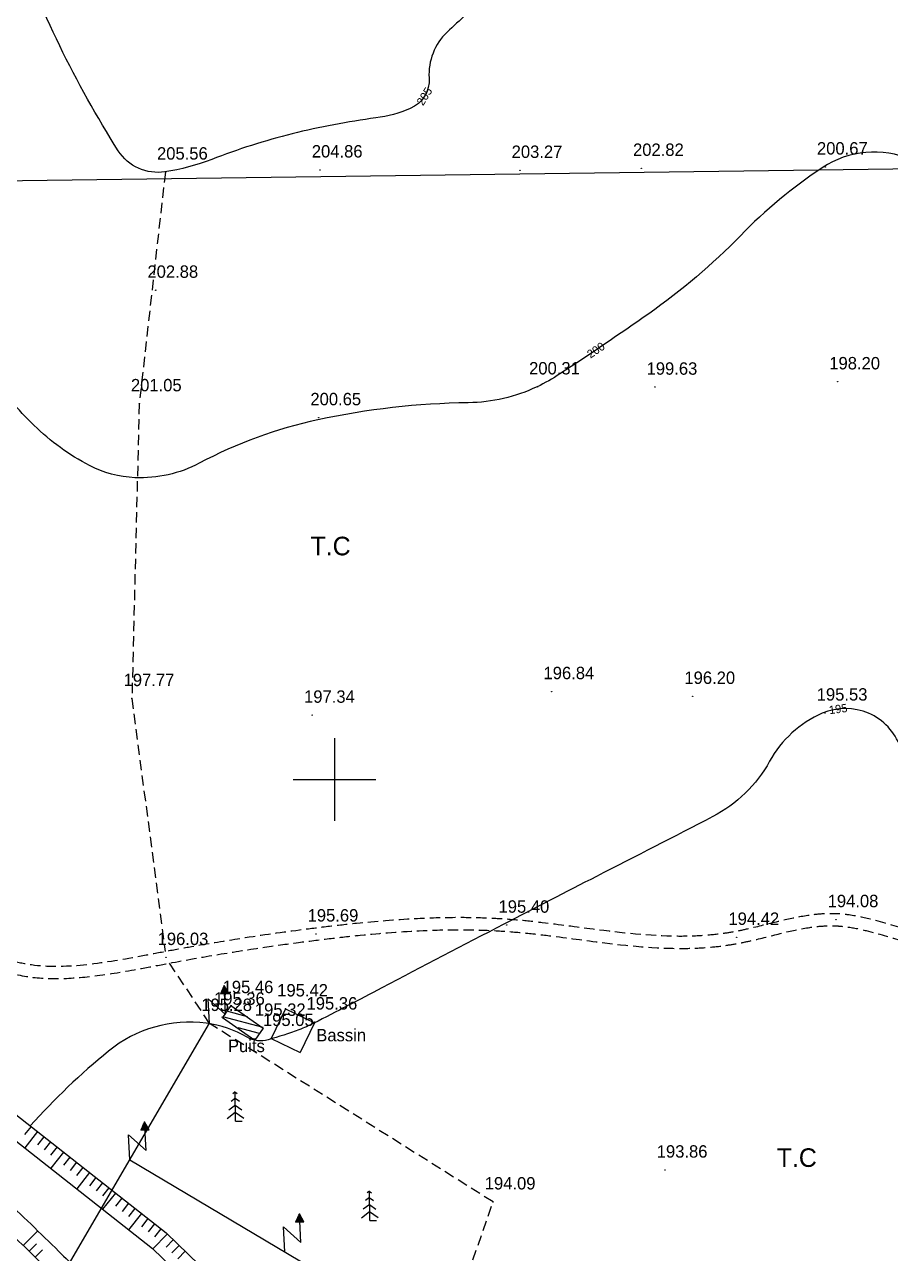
# Model space of a CAD drawing. Extents: x -83928 to -81707, y 15464 to 18601.
# Drawn here: x -83675 to -83465.5, y 17885.3 to 18182.6 of the extents above; entities that cross this region are included whole.
import ezdxf
from ezdxf.enums import TextEntityAlignment as Align

# ---------------------------------------------------------------- set-up
doc = ezdxf.new("R2010")
doc.units = 0
doc.header["$MEASUREMENT"] = 0
doc.linetypes.add('ACAD_ISO03W100', pattern=[30, 12, -18])
doc.linetypes.add('INTERROMPU', pattern=[0.75, 0.5, -0.25])
doc.layers.add('ACCE', color=4, linetype='INTERROMPU', lineweight=25)
for name, color, linetype in [('ALT', 7, 'Continuous'), ('Carroyage 1', 7, 'Continuous'), ('CNiv_1', 1, 'Continuous'), ('CONST', 7, 'Continuous'), ('CORDONNE', 6, 'Continuous'), ('Cotation CN', 6, 'Continuous'), ('ECOULEMENT', 160, 'ACAD_ISO03W100'), ('electric', 50, 'Continuous'), ('LIMITE', 40, 'INTERROMPU'), ('POINTS', 3, 'Continuous'), ('Talus', 5, 'Continuous'), ('TITRE', 1, 'Continuous'), ('USL', 2, 'Continuous')]:
    doc.layers.add(name, color=color, linetype=linetype)

# ---------------------------------------------------------------- blocks, each defined once
blk = doc.blocks.new('CotaCNiv')
at = {"invisible_edges": 15}
blk.add_3dface([(-0.5, -0.5), (0.5, -0.5), (0.5, 0.5), (-0.5, 0.5)], dxfattribs=at)
blk.add_3dface([(-0.5, -0.5), (0.5, -0.5), (0.5, 0.5), (-0.5, 0.5)], dxfattribs=at)
blk.add_attdef('ALTCNIV', text='', height=0.4).set_placement((0, 0), align=Align.MIDDLE)
blk = doc.blocks.new('T10')
at = {"layer": 'USL'}
for p, q in [((0.02, 3.53), (-0.26, 3.33)), ((-0.02, 3.53), (0.26, 3.33)), ((0, 0), (0, 3.5)), ((0.02, 1.94), (-0.77, 1.36)), ((0.02, 2.78), (-0.5, 2.4)), ((-0.02, 2.78), (0.5, 2.4)), ((-0.02, 1.94), (0.77, 1.36)), ((-1, 0.34), (-0.02, 1.1)), ((-0.02, 1.1), (1.01, 0.34)), ((0, 0), (0.83, 0))]:
    blk.add_line(p, q, dxfattribs=at)
blk = doc.blocks.new('*X2')
for p, q in [((6.42, 7.34), (6.53, 7.45)), ((6.45, 7.41), (6.52, 7.47)), ((6.49, 7.48), (6.5, 7.49)), ((6.01, 6.5), (6.67, 7.16)), ((6.03, 6.56), (6.66, 7.19)), ((6.04, 6.5), (6.68, 7.14)), ((6.07, 6.63), (6.64, 7.21)), ((6.08, 6.5), (6.69, 7.12)), ((6.1, 6.7), (6.63, 7.23)), ((6.11, 6.5), (6.7, 7.09)), ((6.14, 6.77), (6.62, 7.26)), ((6.15, 6.5), (6.72, 7.07)), ((6.17, 6.84), (6.61, 7.28)), ((6.18, 6.5), (6.73, 7.05)), ((6.21, 6.91), (6.6, 7.3)), ((6.22, 6.5), (6.74, 7.02)), ((6.24, 6.98), (6.59, 7.33)), ((6.25, 6.5), (6.75, 7)), ((6.28, 7.06), (6.57, 7.35)), ((6.29, 6.5), (6.76, 6.97)), ((6.31, 7.13), (6.56, 7.38)), ((6.32, 6.5), (6.77, 6.95)), ((6.35, 7.2), (6.55, 7.4)), ((6.36, 6.5), (6.79, 6.93)), ((6.38, 7.27), (6.54, 7.42)), ((6.39, 6.5), (6.8, 6.9)), ((6.43, 6.5), (6.81, 6.88)), ((6.46, 6.5), (6.82, 6.86)), ((6.5, 6.5), (6.83, 6.83)), ((6.54, 6.5), (6.85, 6.81)), ((6.57, 6.5), (6.86, 6.79)), ((6.61, 6.5), (6.87, 6.76)), ((6.64, 6.5), (6.88, 6.74)), ((6.68, 6.5), (6.89, 6.72)), ((6.71, 6.5), (6.9, 6.69)), ((6.75, 6.5), (6.92, 6.67)), ((6.78, 6.5), (6.93, 6.64)), ((6.82, 6.5), (6.94, 6.62)), ((6.85, 6.5), (6.95, 6.6)), ((6.89, 6.5), (6.96, 6.57)), ((6.92, 6.5), (6.97, 6.55)), ((6.96, 6.5), (6.99, 6.53)), ((6.99, 6.5), (7, 6.5))]:
    blk.add_line(p, q)

msp = doc.modelspace()

# ---------------------------------------------------------------- hatches: boundary and pattern name
at = {"layer": 'CONST', "linetype": 'ByBlock', "extrusion": (0.000932032, -0.005533, 0.999984)}
h = msp.add_hatch(dxfattribs=at)
h.set_pattern_fill('ANSI31', color=256, scale=0.5, angle=120.0032, style=0)
h.set_pattern_definition([(165.003209, (0.7707, 5.1954), (-0.41078935, -1.53343026), [])])
h.paths.add_polyline_path([(-83625.21, 17945.73), (-83617.4, 17940.24), (-83619.41, 17937.38), (-83627.22, 17942.87)])

# ---------------------------------------------------------------- linework, layer by layer
at = {"linetype": 'ByBlock', "extrusion": (0.000932032, -0.005533, 0.999984), "elevation": 32.6}
msp.add_lwpolyline([(-83640.91, 17957.33), (-83640.93, 17957.37)], dxfattribs=at)
at = {"layer": 'ACCE', "linetype": 'INTERROMPU', "ltscale": 5}
for points, knots in [([(-83779.97, 18202.04, 214.12), (-83776.95, 18192.56, 214), (-83773.92, 18183.06, 213.87), (-83770.5, 18170.06, 213.7), (-83769.68, 18166.66, 213.66), (-83768.14, 18159.6, 213.57), (-83767.44, 18155.93, 213.53), (-83766.51, 18149.9, 213.45), (-83766.2, 18147.55, 213.42), (-83765.44, 18140.57, 213.33), (-83765.15, 18135.94, 213.28), (-83764.76, 18128.13, 213.18), (-83764.62, 18124.94, 213.14), (-83764.34, 18119.39, 213.08), (-83764.2, 18117.04, 213.05), (-83763.85, 18112.33, 212.99), (-83763.65, 18109.99, 212.96), (-83762.98, 18102.96, 212.87), (-83762.42, 18098.27, 212.82), (-83761.31, 18090.12, 212.71), (-83760.79, 18086.66, 212.67), (-83759.11, 18076.22, 212.54), (-83757.85, 18069.18, 212.45), (-83754.61, 18055.44, 212.28), (-83752.63, 18048.72, 212.19), (-83748.81, 18039.23, 212.06), (-83747.41, 18036.17, 212.02), (-83744.81, 18031.34, 211.95), (-83743.73, 18029.5, 211.93), (-83741.41, 18025.9, 211.88), (-83740.18, 18024.14, 211.85), (-83736.32, 18018.97, 211.78), (-83733.52, 18015.65, 211.73), (-83724.75, 18005.96, 211.59), (-83718.38, 17999.76, 211.49), (-83710.09, 17991.05, 211.36), (-83708.05, 17988.85, 211.33), (-83704.49, 17984.83, 211.27), (-83702.96, 17983.04, 211.24), (-83700.46, 17979.96, 211.2), (-83699.48, 17978.7, 211.18), (-83697.64, 17976.25, 211.14), (-83696.78, 17975.06, 211.13), (-83694.35, 17971.57, 211.08), (-83692.85, 17969.24, 211.04), (-83689.79, 17964.9, 210.98), (-83688.23, 17962.89, 210.95), (-83685.92, 17960.62, 210.92), (-83685.28, 17960.06, 210.91), (-83683.94, 17959.03, 210.89), (-83683.24, 17958.57, 210.89), (-83681.07, 17957.31, 210.86), (-83679.51, 17956.66, 210.85), (-83676.18, 17955.65, 210.83), (-83674.41, 17955.31, 210.82), (-83668.63, 17954.63, 210.79), (-83664.32, 17954.77, 210.78), (-83655.42, 17955.73, 210.76), (-83650.83, 17956.53, 210.76), (-83644.31, 17957.76, 210.75), (-83642.31, 17958.15, 210.75), (-83638.4, 17958.88, 210.75), (-83636.47, 17959.23, 210.75), (-83630.78, 17960.25, 210.74), (-83627.09, 17960.87, 210.74), (-83618.39, 17962.24, 210.73), (-83613.43, 17962.96, 210.72), (-83606.16, 17963.9, 210.71), (-83603.89, 17964.19, 210.7), (-83599.3, 17964.73, 210.7), (-83596.99, 17964.99, 210.69), (-83590.02, 17965.7, 210.68), (-83585.32, 17966.09, 210.67), (-83577.11, 17966.52, 210.65), (-83573.62, 17966.63, 210.64), (-83567.47, 17966.64, 210.62), (-83564.82, 17966.59, 210.61), (-83560.09, 17966.37, 210.59), (-83558.01, 17966.23, 210.59), (-83553.86, 17965.87, 210.57), (-83551.79, 17965.65, 210.56), (-83545.61, 17964.93, 210.53), (-83541.51, 17964.36, 210.51), (-83530.57, 17962.94, 210.46), (-83523.78, 17962.17, 210.43), (-83515.09, 17962.1, 210.4), (-83513.14, 17962.15, 210.4), (-83509.5, 17962.37, 210.39), (-83507.81, 17962.54, 210.38), (-83504.94, 17962.92, 210.38), (-83503.76, 17963.11, 210.38), (-83501.38, 17963.57, 210.38), (-83500.19, 17963.84, 210.37), (-83496.59, 17964.69, 210.37), (-83494.16, 17965.33, 210.37), (-83489.67, 17966.39, 210.37), (-83487.61, 17966.83, 210.37), (-83484.19, 17967.34, 210.37), (-83482.85, 17967.49, 210.36), (-83480.5, 17967.6, 210.36), (-83479.5, 17967.61, 210.36), (-83477.5, 17967.52, 210.35), (-83476.51, 17967.42, 210.34), (-83473.55, 17967, 210.33), (-83471.61, 17966.57, 210.32), (-83466.69, 17965.3, 210.29), (-83463.75, 17964.36, 210.27), (-83459.76, 17963.28, 210.24), (-83458.7, 17963.01, 210.23), (-83455.53, 17962.31, 210.22), (-83453.4, 17961.97, 210.21), (-83449.11, 17961.49, 210.19), (-83446.94, 17961.35, 210.18), (-83440.41, 17961.14, 210.16), (-83436, 17961.28, 210.14), (-83427.14, 17961.61, 210.12), (-83422.68, 17961.8, 210.11), (-83415.39, 17961.71, 210.08), (-83412.57, 17961.57, 210.07), (-83406.95, 17961.21, 210.05), (-83404.15, 17961, 210.04), (-83399.19, 17960.68, 210.02), (-83397.03, 17960.56, 210.01), (-83392.98, 17960.43, 210), (-83391.1, 17960.41, 209.99), (-83387.3, 17960.47, 209.98), (-83385.37, 17960.56, 209.98), (-83379.54, 17960.92, 209.96), (-83375.58, 17961.31, 209.95), (-83365.42, 17962.35, 209.93), (-83359.2, 17963.03, 209.92), (-83348.15, 17963.4, 209.89), (-83343.26, 17963.25, 209.88), (-83336.05, 17962.04, 209.84), (-83333.57, 17961.43, 209.82), (-83329.35, 17959.93, 209.79), (-83327.58, 17959.13, 209.78), (-83324.17, 17957.23, 209.74), (-83322.54, 17956.13, 209.73), (-83317.15, 17951.95, 209.66), (-83313.7, 17948.3, 209.6), (-83309.06, 17942.74, 209.52), (-83307.73, 17941.06, 209.5), (-83306.42, 17939.37, 209.47)], [0.377269, 0.377269, 0.377269, 0.377269, 29.99808, 29.99808, 40.439033, 40.439033, 51.573495, 51.573495, 58.653463, 58.653463, 72.467049, 72.467049, 82.03785, 82.03785, 89.167983, 89.167983, 96.298116, 96.298116, 110.558383, 110.558383, 121.037151, 121.037151, 141.994686, 141.994686, 162.952221, 162.952221, 173.375842, 173.375842, 180.104384, 180.104384, 186.832925, 186.832925, 200.290008, 200.290008, 226.870868, 226.870868, 235.637553, 235.637553, 242.466243, 242.466243, 247.058938, 247.058938, 251.225901, 251.225901, 259.12966, 259.12966, 267.033419, 267.033419, 269.974171, 269.974171, 272.914924, 272.914924, 278.796429, 278.796429, 284.677933, 284.677933, 297.220208, 297.220208, 309.762482, 309.762482, 315.325173, 315.325173, 320.887865, 320.887865, 332.013248, 332.013248, 347.525774, 347.525774, 354.547491, 354.547491, 361.569208, 361.569208, 375.612643, 375.612643, 385.929515, 385.929515, 393.726913, 393.726913, 399.850404, 399.850404, 405.973895, 405.973895, 418.220878, 418.220878, 438.834903, 438.834903, 444.847915, 444.847915, 450.051873, 450.051873, 453.73205, 453.73205, 457.412227, 457.412227, 464.772581, 464.772581, 470.935284, 470.935284, 474.906139, 474.906139, 477.821848, 477.821848, 480.737556, 480.737556, 486.568973, 486.568973, 495.647976, 495.647976, 498.958546, 498.958546, 505.579686, 505.579686, 512.200826, 512.200826, 525.443106, 525.443106, 538.685386, 538.685386, 547.175721, 547.175721, 555.666055, 555.666055, 562.177333, 562.177333, 567.791378, 567.791378, 573.405422, 573.405422, 584.633511, 584.633511, 602.137538, 602.137538, 616.597964, 616.597964, 624.486186, 624.486186, 630.509066, 630.509066, 636.531946, 636.531946, 651.174128, 651.174128, 657.221695, 657.221695, 657.221695, 657.221695]), ([(-83782.62, 18200.48, 214.11), (-83779.66, 18191.21, 213.99), (-83776.73, 18181.96, 213.87), (-83773.4, 18169.29, 213.7), (-83772.58, 18165.92, 213.66), (-83771.06, 18158.91, 213.57), (-83770.37, 18155.27, 213.53), (-83769.45, 18149.29, 213.45), (-83769.15, 18146.97, 213.42), (-83768.65, 18142.32, 213.36), (-83768.45, 18139.97, 213.34), (-83767.97, 18132.92, 213.25), (-83767.78, 18128.17, 213.19), (-83767.43, 18121, 213.1), (-83767.3, 18118.58, 213.08), (-83766.97, 18113.74, 213.02), (-83766.78, 18111.33, 212.99), (-83766.12, 18104.1, 212.9), (-83765.57, 18099.3, 212.84), (-83764.48, 18091.12, 212.74), (-83763.99, 18087.75, 212.69), (-83763.05, 18081.78, 212.62), (-83762.62, 18079.18, 212.59), (-83761.71, 18073.96, 212.52), (-83761.23, 18071.34, 212.49), (-83759.65, 18063.52, 212.39), (-83758.43, 18058.33, 212.32), (-83756.04, 18050.08, 212.22), (-83755.03, 18046.95, 212.17), (-83752.68, 18040.66, 212.09), (-83751.34, 18037.51, 212.05), (-83748.85, 18032.47, 211.98), (-83747.8, 18030.52, 211.95), (-83745.54, 18026.74, 211.9), (-83744.35, 18024.9, 211.88), (-83740.57, 18019.51, 211.8), (-83737.82, 18016.09, 211.75), (-83729.2, 18006.21, 211.6), (-83722.91, 18000.04, 211.51), (-83710.58, 17987.3, 211.32), (-83704.54, 17980.73, 211.22), (-83698.68, 17972.56, 211.1), (-83698.09, 17971.7, 211.09), (-83696.91, 17969.96, 211.07), (-83696.32, 17969.08, 211.05), (-83694.55, 17966.44, 211.02), (-83693.35, 17964.69, 210.99), (-83691.21, 17961.9, 210.95), (-83690.3, 17960.81, 210.93), (-83688.43, 17958.84, 210.91), (-83687.47, 17957.96, 210.89), (-83685.42, 17956.39, 210.87), (-83684.34, 17955.7, 210.85), (-83680.83, 17953.86, 210.82), (-83678.24, 17953.03, 210.8), (-83672.81, 17951.99, 210.77), (-83669.97, 17951.79, 210.76), (-83664.12, 17951.83, 210.74), (-83661.12, 17952.07, 210.74), (-83654.42, 17952.88, 210.73), (-83650.7, 17953.52, 210.72), (-83644.93, 17954.59, 210.72), (-83642.83, 17954.99, 210.72), (-83636.66, 17956.16, 210.71), (-83632.7, 17956.87, 210.71), (-83624.97, 17958.18, 210.7), (-83621.19, 17958.77, 210.69), (-83614.52, 17959.76, 210.68), (-83611.62, 17960.16, 210.68), (-83606.25, 17960.87, 210.67), (-83603.78, 17961.18, 210.67), (-83598.8, 17961.77, 210.66), (-83596.3, 17962.05, 210.65), (-83588.74, 17962.81, 210.64), (-83583.66, 17963.21, 210.63), (-83575.51, 17963.57, 210.61), (-83572.45, 17963.64, 210.6), (-83566.81, 17963.63, 210.58), (-83564.23, 17963.56, 210.57), (-83559.51, 17963.33, 210.55), (-83557.37, 17963.17, 210.55), (-83553.08, 17962.78, 210.53), (-83550.94, 17962.54, 210.52), (-83544.5, 17961.76, 210.49), (-83540.2, 17961.15, 210.47), (-83529.15, 17959.76, 210.42), (-83522.38, 17959.07, 210.39), (-83513.75, 17959.13, 210.36), (-83511.92, 17959.2, 210.36), (-83508.5, 17959.45, 210.35), (-83506.91, 17959.62, 210.35), (-83504.15, 17960.01, 210.34), (-83502.97, 17960.21, 210.34), (-83500.61, 17960.67, 210.34), (-83499.44, 17960.93, 210.34), (-83495.95, 17961.75, 210.34), (-83493.65, 17962.36, 210.34), (-83489.25, 17963.42, 210.34), (-83487.13, 17963.87, 210.33), (-83483.71, 17964.38, 210.33), (-83482.37, 17964.52, 210.33), (-83480.24, 17964.6, 210.32), (-83479.44, 17964.6, 210.32), (-83477.85, 17964.53, 210.31), (-83477.05, 17964.45, 210.31), (-83474.63, 17964.14, 210.3), (-83473, 17963.81, 210.29), (-83468.49, 17962.7, 210.26), (-83465.57, 17961.78, 210.24), (-83461.27, 17960.57, 210.21), (-83459.93, 17960.22, 210.21), (-83457.07, 17959.57, 210.19), (-83455.54, 17959.29, 210.18), (-83452.49, 17958.83, 210.17), (-83450.96, 17958.66, 210.16), (-83446.37, 17958.29, 210.14), (-83443.3, 17958.21, 210.13), (-83436.19, 17958.25, 210.11), (-83432.15, 17958.43, 210.1), (-83425.94, 17958.65, 210.08), (-83423.74, 17958.72, 210.07), (-83420.07, 17958.76, 210.06), (-83418.59, 17958.75, 210.06), (-83415.65, 17958.69, 210.05), (-83414.18, 17958.63, 210.04), (-83409.75, 17958.4, 210.03), (-83406.8, 17958.18, 210.01), (-83401.65, 17957.83, 209.99), (-83399.47, 17957.69, 209.99), (-83395.4, 17957.5, 209.97), (-83393.51, 17957.44, 209.96), (-83389.81, 17957.42, 209.95), (-83388, 17957.45, 209.95), (-83384.36, 17957.61, 209.94), (-83382.53, 17957.72, 209.93), (-83377.03, 17958.14, 209.92), (-83373.33, 17958.53, 209.91), (-83363.55, 17959.53, 209.89), (-83357.5, 17960.15, 209.88), (-83347, 17960.38, 209.85), (-83342.46, 17960.15, 209.84), (-83336, 17958.94, 209.8), (-83333.85, 17958.37, 209.79), (-83330.47, 17957.12, 209.76), (-83329.17, 17956.54, 209.75), (-83325.18, 17954.43, 209.71), (-83322.6, 17952.53, 209.68), (-83317.66, 17948.07, 209.61), (-83315.3, 17945.51, 209.57), (-83310.73, 17940.08, 209.49), (-83308.52, 17937.21, 209.45), (-83306.32, 17934.3, 209.41)], [1.055576, 1.055576, 1.055576, 1.055576, 30.031992, 30.031992, 40.50691, 40.50691, 51.755713, 51.755713, 58.871453, 58.871453, 65.987193, 65.987193, 80.218672, 80.218672, 87.473984, 87.473984, 94.729297, 94.729297, 109.239922, 109.239922, 119.37083, 119.37083, 127.139561, 127.139561, 134.908291, 134.908291, 150.445753, 150.445753, 160.157531, 160.157531, 170.39927, 170.39927, 177.068566, 177.068566, 183.737861, 183.737861, 197.076452, 197.076452, 223.400767, 223.400767, 249.725082, 249.725082, 252.767418, 252.767418, 255.809755, 255.809755, 261.894428, 261.894428, 266.068184, 266.068184, 269.956128, 269.956128, 273.844071, 273.844071, 282.076079, 282.076079, 290.308086, 290.308086, 298.540093, 298.540093, 308.574703, 308.574703, 314.408012, 314.408012, 326.07463, 326.07463, 337.741248, 337.741248, 346.838531, 346.838531, 354.499996, 354.499996, 362.16146, 362.16146, 377.484389, 377.484389, 386.64274, 386.64274, 394.385336, 394.385336, 400.822764, 400.822764, 407.260193, 407.260193, 420.13505, 420.13505, 440.316929, 440.316929, 445.752372, 445.752372, 450.450412, 450.450412, 453.939436, 453.939436, 457.428461, 457.428461, 464.406511, 464.406511, 470.974875, 470.974875, 475.222619, 475.222619, 477.818124, 477.818124, 480.413628, 480.413628, 485.604636, 485.604636, 494.662552, 494.662552, 498.673408, 498.673408, 503.190068, 503.190068, 507.706728, 507.706728, 516.740048, 516.740048, 528.740572, 528.740572, 535.357888, 535.357888, 539.86411, 539.86411, 544.370333, 544.370333, 553.382777, 553.382777, 559.899589, 559.899589, 565.430576, 565.430576, 570.617109, 570.617109, 575.803641, 575.803641, 586.176706, 586.176706, 603.459595, 603.459595, 617.555933, 617.555933, 624.943514, 624.943514, 629.758061, 629.758061, 640.260824, 640.260824, 650.763587, 650.763587, 661.06459, 661.06459, 661.06459, 661.06459])]:
    msp.add_open_spline(points, degree=3, knots=knots, dxfattribs=at)
at = {"layer": 'Carroyage 1'}
for p, q in [((-83600, 18010), (-83600, 17990)), ((-83610, 18000), (-83590, 18000))]:
    msp.add_line(p, q, dxfattribs=at)
at = {"layer": 'CNiv_1', "flags": 128}
for points in [[(-83568.09, 18185.1, 0.008705), (-83572.78, 18180.78, 0.221227), (-83577.11, 18169.73, -0.317175), (-83581.67, 18162.33, -0.068309), (-83589.98, 18160.05, 0.028493), (-83610.2, 18156.2, 0.030971), (-83629.7, 18150.01, -0.054274), (-83641, 18147, -0.297159), (-83652.28, 18152.11, -0.058396), (-83677.6, 18204.4, -0.011877)], [(-83460.47, 18149.94, 0.254395), (-83482, 18148, 0.052548), (-83501.81, 18131.56, -0.046393), (-83524, 18112.67, -0.00826), (-83545.45, 18098.12, -0.033686), (-83551, 18095, -0.108405), (-83567.64, 18091.13, 0.050147), (-83604, 18087, 0.068649), (-83632.7, 18076.51, -0.133348), (-83648.25, 18073, -0.109346), (-83659.22, 18075.93, -0.07432), (-83672.67, 18085.67, -0.018501), (-83678.27, 18091.58, 0.022084), (-83683, 18096.5, 0.046666), (-83693.92, 18105.11, -0.038421), (-83707.33, 18115.33, -0.14008), (-83715, 18127.44, 0.145804), (-83722.5, 18139, 0.198403), (-83728.68, 18141.01, -0.194109), (-83735, 18143, -0.395986), (-83736.64, 18155.74, 0.272438), (-83735, 18173, 0.09293), (-83750.26, 18194.25, -0.09557)]]:
    msp.add_lwpolyline(points, format="xyb", dxfattribs=at)
at = {"layer": 'CNiv_1', "elevation": 195}
msp.add_lwpolyline([(-83374, 18009, -0.073734), (-83397.77, 17995.03, -0.085719), (-83421, 17990, -0.016783), (-83431.58, 17989.91, -0.018798), (-83441, 17990.5, -0.289655), (-83463.13, 18007.82, 0.433978), (-83482, 18016, 0.165752), (-83494.76, 18004.38, -0.148333), (-83508.5, 17991, -0.001356), (-83536.6, 17976.54, 0.001701), (-83559, 17965, 0.00115), (-83588.55, 17949.56, -0.002068), (-83605, 17941, -0.03171), (-83608.59, 17939.43, -0.015892), (-83616, 17937, -0.20613), (-83621.15, 17937.63, 0.09941), (-83631, 17941, 0.207404), (-83654.64, 17934.27, 0.037562), (-83673.6, 17916.19, 0.037562)], format="xyb", dxfattribs=at)
at = {"layer": 'CONST', "linetype": 'ByBlock', "extrusion": (0.000932032, -0.005533, 0.999984)}
for p, q in [((-83625.05, 17945.27, 210.54), (-83627.06, 17942.42, 210.53)), ((-83625.05, 17945.27, 210.54), (-83617.24, 17939.78, 210.45)), ((-83611.84, 17944.47, 210.49), (-83615.3, 17937.32, 210.42)), ((-83611.84, 17944.47, 210.49), (-83604.85, 17941.09, 210.47)), ((-83627.06, 17942.42, 210.53), (-83619.25, 17936.93, 210.44)), ((-83604.85, 17941.09, 210.47), (-83608.3, 17933.95, 210.39)), ((-83617.24, 17939.78, 210.45), (-83619.25, 17936.93, 210.44)), ((-83615.3, 17937.32, 210.42), (-83608.3, 17933.95, 210.39))]:
    msp.add_line(p, q, dxfattribs=at)
at = {"layer": 'CORDONNE', "extrusion": (0.000932032, -0.005533, 0.999984)}
for p, q in [((-83626.68, 17950.14, 210.55), (-83627.57, 17948.09, 210.54)), ((-83626.32, 17943.15, 210.52), (-83626.68, 17950.14, 210.55)), ((-83625.58, 17948.2, 210.54), (-83626.68, 17950.14, 210.55)), ((-83630.21, 17940.95, 210.51), (-83630.52, 17946.94, 210.54)), ((-83630.52, 17946.94, 210.54), (-83626.32, 17943.15, 210.52)), ((-83627.57, 17948.09, 210.54), (-83625.58, 17948.2, 210.54)), ((-83645.94, 17917.17, 210.22), (-83646.83, 17915.12, 210.21)), ((-83645.58, 17910.18, 210.18), (-83645.94, 17917.17, 210.22)), ((-83644.83, 17915.23, 210.21), (-83645.94, 17917.17, 210.22)), ((-83649.47, 17907.98, 210.17), (-83649.78, 17913.97, 210.2)), ((-83649.78, 17913.97, 210.2), (-83645.58, 17910.18, 210.18)), ((-83646.83, 17915.12, 210.21), (-83644.83, 17915.23, 210.21)), ((-83608.49, 17894.92, 209.83), (-83609.39, 17892.87, 209.82)), ((-83609.39, 17892.87, 209.82), (-83607.39, 17892.97, 209.82)), ((-83608.13, 17887.93, 209.79), (-83608.49, 17894.92, 209.83)), ((-83607.39, 17892.97, 209.82), (-83608.49, 17894.92, 209.83)), ((-83612.33, 17891.72, 209.82), (-83608.13, 17887.93, 209.79)), ((-83612.03, 17885.73, 209.79), (-83612.33, 17891.72, 209.82))]:
    msp.add_line(p, q, dxfattribs=at)
at = {"layer": 'ECOULEMENT', "linetype": 'ByBlock', "extrusion": (0.000932032, -0.005533, 0.999984), "elevation": 33.39}
for points in [[(-83696.47, 17934.25), (-83677.21, 17919.36), (-83640.89, 17890.74), (-83608.66, 17859.56), (-83558.02, 17819.7), (-83541.14, 17802.32), (-83537.05, 17786.48), (-83533.47, 17766.03), (-83524.92, 17733.51)], [(-83699.53, 17930.3), (-83680.28, 17915.42), (-83644.18, 17886.97), (-83611.96, 17855.79), (-83561.38, 17815.98), (-83545.65, 17799.79), (-83541.94, 17785.42), (-83538.36, 17764.97), (-83529.76, 17732.24)]]:
    msp.add_lwpolyline(points, dxfattribs=at)
at = {"layer": 'ECOULEMENT', "linetype": 'ByBlock'}
for points, knots in [([(-83728.62, 17934.83, 14.99), (-83722.02, 17930.78, 14.96), (-83715.39, 17926.67, 14.94), (-83706.32, 17920.47, 14.89), (-83703.75, 17918.65, 14.88), (-83699.37, 17915.37, 14.86), (-83697.54, 17913.95, 14.85), (-83693.95, 17911.06, 14.83), (-83692.18, 17909.58, 14.82), (-83686.96, 17905.09, 14.79), (-83683.57, 17902.01, 14.77), (-83675.63, 17894.57, 14.72), (-83671.14, 17890.18, 14.69), (-83663.57, 17882.78, 14.64), (-83660.48, 17879.77, 14.62), (-83655.1, 17874.66, 14.59), (-83652.82, 17872.53, 14.58), (-83648.22, 17868.34, 14.55), (-83645.89, 17866.27, 14.54), (-83638.84, 17860.15, 14.5), (-83634.04, 17856.17, 14.47), (-83623.15, 17847.5, 14.41), (-83617.02, 17842.86, 14.38), (-83598.32, 17829.3, 14.29), (-83585.45, 17820.76, 14.23), (-83567.1, 17808.9, 14.15), (-83561.74, 17805.48, 14.12), (-83556.37, 17802.05, 14.1)], [3.176077, 3.176077, 3.176077, 3.176077, 26.264516, 26.264516, 35.534882, 35.534882, 42.305765, 42.305765, 49.076647, 49.076647, 62.618412, 62.618412, 81.32732, 81.32732, 94.294057, 94.294057, 103.736618, 103.736618, 113.179178, 113.179178, 132.064299, 132.064299, 155.368404, 155.368404, 201.976614, 201.976614, 221.065664, 221.065664, 221.065664, 221.065664]), ([(-83731.23, 17930.57, 14.97), (-83721.31, 17924.49, 14.93), (-83693.91, 17907.38, 14.81), (-83659.02, 17869.41, 14.57), (-83611.27, 17831.21, 14.31), (-83577.2, 17809.43, 14.16), (-83559.07, 17797.84, 14.08)], [3.176077, 3.176077, 3.176077, 3.176077, 37.952596, 99.830927, 156.532489, 221.065664, 221.065664, 221.065664, 221.065664])]:
    msp.add_open_spline(points, degree=3, knots=knots, dxfattribs=at)
at = {"layer": 'electric', "extrusion": (0.000932032, -0.005533, 0.999984)}
for p, q in [((-83712.45, 17800.16, 209.07), (-83630.19, 17940.99, 210.51)), ((-83649.47, 17907.98, 210.17), (-83408.2, 17764.6, 207.69))]:
    msp.add_line(p, q, dxfattribs=at)
at = {"layer": 'LIMITE', "linetype": 'INTERROMPU', "ltscale": 5, "extrusion": (0.000932032, -0.005533, 0.999984)}
for p, q in [((-83640.91, 18146.95, 213.02), (-83647.23, 18090.88, 212.37)), ((-83647.23, 18090.88, 212.37), (-83649, 18019.56, 211.51)), ((-83649, 18019.56, 211.51), (-83640.97, 17958.4, 210.75))]:
    msp.add_line(p, q, dxfattribs=at)
at = {"layer": 'LIMITE', "linetype": 'ByBlock', "extrusion": (0.000932032, -0.005533, 0.999984)}
msp.add_line((-83640.78, 17956.96, 210.73), (-83640.77, 17956.91, 210.73), dxfattribs=at)
at = {"layer": 'LIMITE', "linetype": 'INTERROMPU', "ltscale": 5, "extrusion": (0.000932032, -0.005533, 0.999984), "elevation": 32.6}
msp.add_lwpolyline([(-83577.69, 17852.29), (-83561.81, 17898.23), (-83630.37, 17941.41), (-83640.04, 17956.01)], dxfattribs=at)
at = {"layer": 'POINTS', "extrusion": (0.002059, -0.012217, 0.999923)}
for centre in [(-83641.18, 18146.09, -182.42), (-83603.74, 18146.6, -182.42), (-83555.4, 18146.5, -182.42), (-83526.04, 18146.99, -182.42), (-83481.55, 18147.32, -182.42), (-83643.5, 18117.49, -182.42), (-83551.18, 18094.11, -182.42), (-83522.76, 18094.04, -182.42), (-83478.57, 18095.33, -182.42), (-83647.49, 18090.02, -182.42), (-83604.08, 18086.65, -182.42), (-83547.69, 18020.37, -182.42), (-83649.26, 18018.69, -182.42), (-83513.61, 18019.22, -182.42), (-83605.61, 18014.66, -182.42), (-83481.61, 18015.19, -182.42), (-83558.57, 17963.86, -182.42), (-83478.96, 17965.2, -182.42), (-83604.75, 17961.73, -182.42), (-83502.96, 17960.92, -182.42), (-83641.03, 17956.04, -182.42), (-83625.31, 17944.4, -182.42), (-83612.1, 17943.6, -182.42), (-83630.47, 17940.08, -182.42), (-83627.38, 17941.59, -182.42), (-83605.01, 17940.43, -182.42), (-83617.5, 17938.91, -182.42), (-83615.55, 17936.45, -182.42), (-83520.3, 17904.6, -182.42), (-83561.9, 17896.89, -182.42)]:
    msp.add_circle(centre, 0.05, dxfattribs=at)
at = {"layer": 'Talus', "linetype": 'ByBlock', "extrusion": (0.000932032, -0.005533, 0.999984)}
for p, q in [((-83673.4, 17916.03, 210.51), (-83674.94, 17914.06, 210.5)), ((-83671.83, 17914.79, 210.5), (-83674.92, 17910.86, 210.48)), ((-83670.26, 17913.55, 210.49), (-83671.8, 17911.59, 210.48)), ((-83668.68, 17912.31, 210.48), (-83670.23, 17910.35, 210.47)), ((-83667.11, 17911.07, 210.48), (-83668.66, 17909.11, 210.47)), ((-83665.54, 17909.84, 210.47), (-83668.64, 17905.91, 210.45)), ((-83663.97, 17908.6, 210.46), (-83665.52, 17906.63, 210.45)), ((-83662.4, 17907.36, 210.45), (-83663.95, 17905.4, 210.44)), ((-83660.83, 17906.12, 210.44), (-83662.38, 17904.16, 210.43)), ((-83659.26, 17904.88, 210.43), (-83662.35, 17900.96, 210.41)), ((-83657.69, 17903.65, 210.43), (-83659.24, 17901.68, 210.42)), ((-83656.12, 17902.41, 210.42), (-83657.67, 17900.45, 210.41)), ((-83654.55, 17901.17, 210.41), (-83656.09, 17899.21, 210.4)), ((-83652.98, 17899.93, 210.4), (-83656.07, 17896.01, 210.38)), ((-83651.41, 17898.7, 210.39), (-83652.95, 17896.73, 210.38)), ((-83649.83, 17897.46, 210.38), (-83651.38, 17895.49, 210.37)), ((-83648.26, 17896.22, 210.38), (-83649.81, 17894.26, 210.37)), ((-83646.69, 17894.98, 210.37), (-83649.79, 17891.05, 210.35)), ((-83645.12, 17893.74, 210.36), (-83646.67, 17891.78, 210.35)), ((-83675.27, 17887.22, 14.68), (-83671.78, 17890.8, 14.7)), ((-83643.55, 17892.51, 210.35), (-83645.1, 17890.54, 210.34)), ((-83640.44, 17890, 210.33), (-83643.91, 17886.41, 210.32)), ((-83641.98, 17891.27, 210.34), (-83643.53, 17889.3, 210.33)), ((-83673.84, 17885.82, 14.67), (-83672.09, 17887.61, 14.68)), ((-83639, 17888.61, 210.32), (-83640.74, 17886.81, 210.32)), ((-83637.56, 17887.22, 210.32), (-83639.3, 17885.42, 210.31)), ((-83672.4, 17884.42, 14.66), (-83670.66, 17886.21, 14.67)), ((-83636.12, 17885.83, 210.31), (-83637.86, 17884.03, 210.3))]:
    msp.add_line(p, q, dxfattribs=at)
at = {"layer": 'TITRE', "color": 6, "extrusion": (4.63065e-06, 1.2885e-05, 1)}
msp.add_line((-83387.53, 18148.66, 207.83), (-83707.72, 18144.4, 207.83), dxfattribs=at)

# ---------------------------------------------------------------- block references
at = {"extrusion": (0.000932032, -0.005533, 0.999984), "xscale": 2.000000000010331, "yscale": 1.999999999992818, "zscale": 2.000000000000016, "rotation": 0.6767476860794991}
for p in [(-83623.93, 17916.69, -162.28), (-83591.44, 17892.67, -162.28)]:
    msp.add_blockref('T10', p, dxfattribs=at)
at = {"layer": 'CORDONNE', "extrusion": (0.000932032, -0.005533, 0.999984), "xscale": 2.000000000009794, "yscale": 1.999999999992818, "zscale": 2.000000000000016, "rotation": 2.914622152274715}
for p in [(-83639.06, 17934.96, 33.29), (-83658.32, 17901.99, 33.12), (-83620.87, 17879.73, 32.89)]:
    msp.add_blockref('*X2', p, dxfattribs=at)
at = {"layer": 'Cotation CN'}
ref = msp.add_blockref('CotaCNiv', (-83578.24, 18165.27, 10205), dxfattribs=dict(at, xscale=5.99999999999804, yscale=3, rotation=58.00079720808866))
ref.add_attrib('ALTCNIV', '205', dxfattribs={"height": 2, "rotation": 58.0008}).set_placement((-83578.24, 18165.27, 205), align=Align.MIDDLE_CENTER)
ref = msp.add_blockref('CotaCNiv', (-83536.78, 18103.87, 10200), dxfattribs=dict(at, xscale=5.666666666665192, yscale=3, rotation=33.95746916470603))
ref.add_attrib('ALTCNIV', '200', dxfattribs={"height": 2, "rotation": 33.9575}).set_placement((-83536.78, 18103.87, 200), align=Align.MIDDLE_CENTER)
ref = msp.add_blockref('CotaCNiv', (-83478.16, 18017.05, 10195), dxfattribs=dict(at, xscale=5.666666666672532, yscale=3, rotation=7.229058086249702))
ref.add_attrib('ALTCNIV', '195', dxfattribs={"height": 2, "rotation": 7.2291}).set_placement((-83478.16, 18017.05, 195), align=Align.MIDDLE_CENTER)

# ---------------------------------------------------------------- texts
at = {"layer": 'ALT', "extrusion": (0.002059, -0.012217, 0.999923)}
for s, p in [('205.56', (-83643.18, 18149.09, -182.42)), ('204.86', (-83605.74, 18149.6, -182.42)), ('203.27', (-83557.4, 18149.5, -182.42)), ('202.82', (-83528.04, 18149.99, -182.42)), ('200.67', (-83483.55, 18150.32, -182.42)), ('202.88', (-83645.5, 18120.49, -182.42)), ('200.31', (-83553.18, 18097.11, -182.42)), ('199.63', (-83524.76, 18097.04, -182.42)), ('198.20', (-83480.57, 18098.33, -182.42)), ('201.05', (-83649.49, 18093.02, -182.42)), ('200.65', (-83606.08, 18089.65, -182.42)), ('196.84', (-83549.69, 18023.37, -182.42)), ('197.77', (-83651.26, 18021.69, -182.42)), ('196.20', (-83515.61, 18022.22, -182.42)), ('197.34', (-83607.61, 18017.66, -182.42)), ('195.53', (-83483.61, 18018.19, -182.42)), ('195.40', (-83560.57, 17966.86, -182.42)), ('194.08', (-83480.96, 17968.2, -182.42)), ('195.69', (-83606.75, 17964.73, -182.42)), ('194.42', (-83504.96, 17963.92, -182.42)), ('196.03', (-83643.03, 17959.04, -182.42)), ('195.46', (-83627.31, 17947.4, -182.42)), ('195.42', (-83614.1, 17946.6, -182.42)), ('195.28', (-83632.47, 17943.08, -182.42)), ('195.36', (-83629.38, 17944.59, -182.42)), ('195.36', (-83607.01, 17943.43, -182.42)), ('195.32', (-83619.5, 17941.91, -182.42)), ('195.05', (-83617.55, 17939.45, -182.42)), ('193.86', (-83522.3, 17907.6, -182.42)), ('194.09', (-83563.9, 17899.89, -182.42))]:
    msp.add_text(s, height=3, rotation=359.9958, dxfattribs=at).set_placement(p)
at = {"layer": 'CONST', "linetype": 'ByBlock', "extrusion": (0.000932032, -0.005533, 0.999984)}
for s, height, p in [('T.C', 4.5, (-83605.76, 18053.6, -162.28)), ('Bassin', 3, (-83604.38, 17936.01, -162.28)), ('Puits', 3, (-83625.74, 17933.39, -162.28)), ('T.C', 4.5, (-83493, 17905.62, -162.28))]:
    msp.add_text(s, height=height, rotation=0.0032, dxfattribs=at).set_placement(p)

doc.saveas('drawing.dxf')
